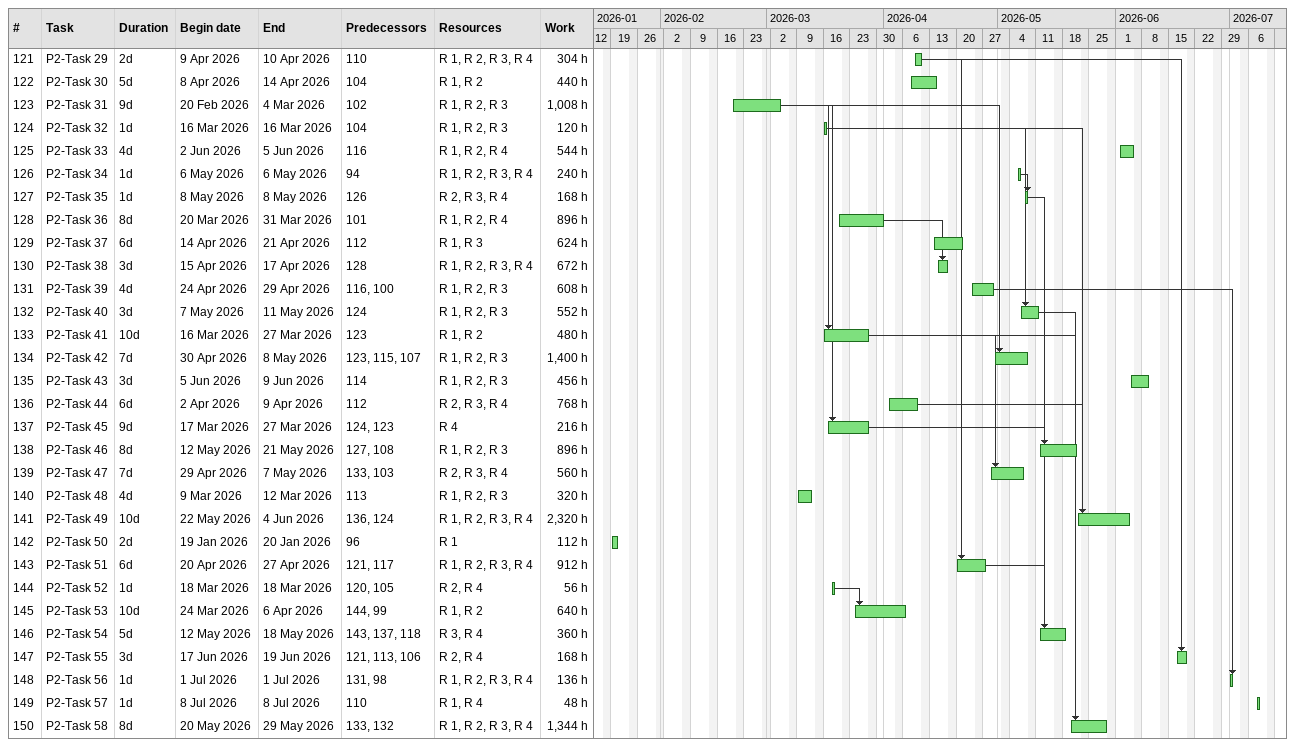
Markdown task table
| ID | Task | Duration | Start | Finish | Predecessors | Resources | Work (h) |
|---|---|---|---|---|---|---|---|
| 121 | P2-Task 29 | 2d | 2026-04-09 | 2026-04-10 | 110 | R 1, R 2, R 3, R 4 | 304 |
| 122 | P2-Task 30 | 5d | 2026-04-08 | 2026-04-14 | 104 | R 1, R 2 | 440 |
| 123 | P2-Task 31 | 9d | 2026-02-20 | 2026-03-04 | 102 | R 1, R 2, R 3 | 1008 |
| 124 | P2-Task 32 | 1d | 2026-03-16 | 2026-03-16 | 104 | R 1, R 2, R 3 | 120 |
| 125 | P2-Task 33 | 4d | 2026-06-02 | 2026-06-05 | 116 | R 1, R 2, R 4 | 544 |
| 126 | P2-Task 34 | 1d | 2026-05-06 | 2026-05-06 | 94 | R 1, R 2, R 3, R 4 | 240 |
| 127 | P2-Task 35 | 1d | 2026-05-08 | 2026-05-08 | 126 | R 2, R 3, R 4 | 168 |
| 128 | P2-Task 36 | 8d | 2026-03-20 | 2026-03-31 | 101 | R 1, R 2, R 4 | 896 |
| 129 | P2-Task 37 | 6d | 2026-04-14 | 2026-04-21 | 112 | R 1, R 3 | 624 |
| 130 | P2-Task 38 | 3d | 2026-04-15 | 2026-04-17 | 128 | R 1, R 2, R 3, R 4 | 672 |
| 131 | P2-Task 39 | 4d | 2026-04-24 | 2026-04-29 | 116, 100 | R 1, R 2, R 3 | 608 |
| 132 | P2-Task 40 | 3d | 2026-05-07 | 2026-05-11 | 124 | R 1, R 2, R 3 | 552 |
| 133 | P2-Task 41 | 10d | 2026-03-16 | 2026-03-27 | 123 | R 1, R 2 | 480 |
| 134 | P2-Task 42 | 7d | 2026-04-30 | 2026-05-08 | 123, 115, 107 | R 1, R 2, R 3 | 1400 |
| 135 | P2-Task 43 | 3d | 2026-06-05 | 2026-06-09 | 114 | R 1, R 2, R 3 | 456 |
| 136 | P2-Task 44 | 6d | 2026-04-02 | 2026-04-09 | 112 | R 2, R 3, R 4 | 768 |
| 137 | P2-Task 45 | 9d | 2026-03-17 | 2026-03-27 | 124, 123 | R 4 | 216 |
| 138 | P2-Task 46 | 8d | 2026-05-12 | 2026-05-21 | 127, 108 | R 1, R 2, R 3 | 896 |
| 139 | P2-Task 47 | 7d | 2026-04-29 | 2026-05-07 | 133, 103 | R 2, R 3, R 4 | 560 |
| 140 | P2-Task 48 | 4d | 2026-03-09 | 2026-03-12 | 113 | R 1, R 2, R 3 | 320 |
| 141 | P2-Task 49 | 10d | 2026-05-22 | 2026-06-04 | 136, 124 | R 1, R 2, R 3, R 4 | 2320 |
| 142 | P2-Task 50 | 2d | 2026-01-19 | 2026-01-20 | 96 | R 1 | 112 |
| 143 | P2-Task 51 | 6d | 2026-04-20 | 2026-04-27 | 121, 117 | R 1, R 2, R 3, R 4 | 912 |
| 144 | P2-Task 52 | 1d | 2026-03-18 | 2026-03-18 | 120, 105 | R 2, R 4 | 56 |
| 145 | P2-Task 53 | 10d | 2026-03-24 | 2026-04-06 | 144, 99 | R 1, R 2 | 640 |
| 146 | P2-Task 54 | 5d | 2026-05-12 | 2026-05-18 | 143, 137, 118 | R 3, R 4 | 360 |
| 147 | P2-Task 55 | 3d | 2026-06-17 | 2026-06-19 | 121, 113, 106 | R 2, R 4 | 168 |
| 148 | P2-Task 56 | 1d | 2026-07-01 | 2026-07-01 | 131, 98 | R 1, R 2, R 3, R 4 | 136 |
| 149 | P2-Task 57 | 1d | 2026-07-08 | 2026-07-08 | 110 | R 1, R 4 | 48 |
| 150 | P2-Task 58 | 8d | 2026-05-20 | 2026-05-29 | 133, 132 | R 1, R 2, R 3, R 4 | 1344 |
